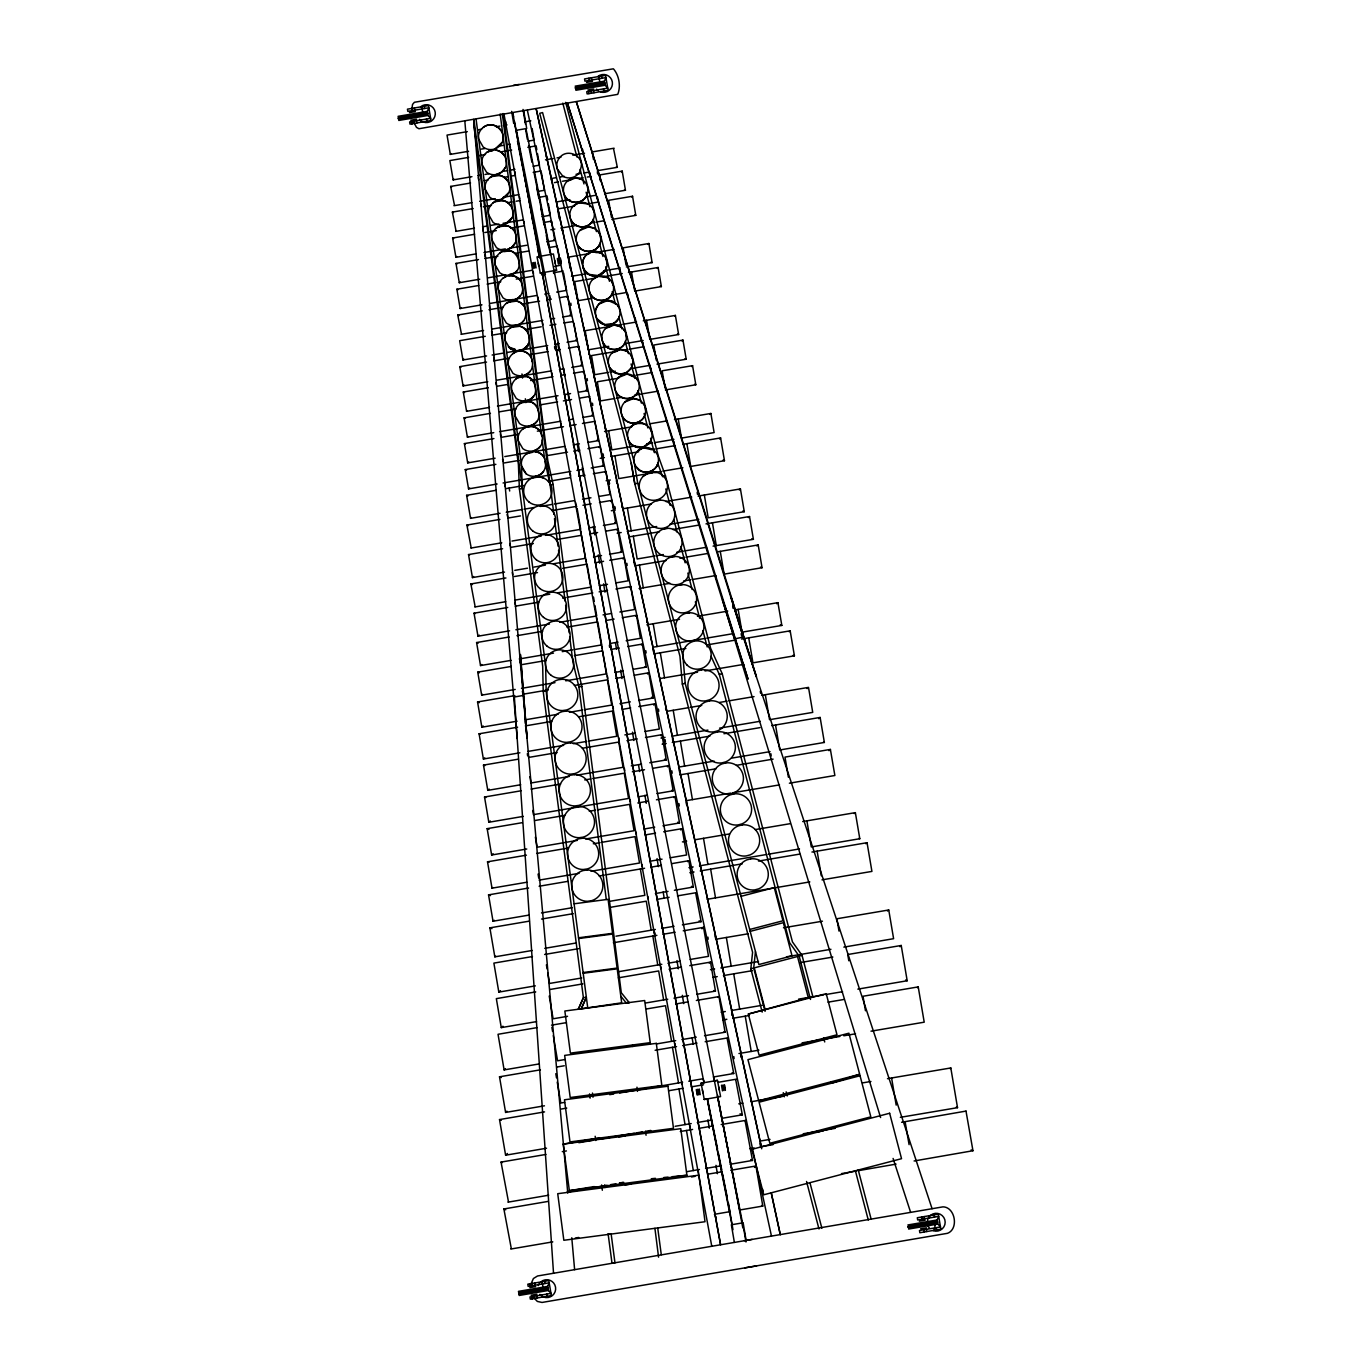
<?xml version="1.0" encoding="UTF-8"?>
<svg xmlns="http://www.w3.org/2000/svg" width="1371" height="1371" viewBox="0 0 1371 1371"><rect width="100%" height="100%" fill="white"/><g stroke="black" fill="none" stroke-linecap="round" stroke-linejoin="round"><path stroke-width="1.5" d="M528.212 343.71L528.109 345.715A23.992 9.974 13.2 0 1 518.769 350.582L521.888 349.759M411.797 109.526L412.551 104.419L414.402 102.277L613.403 68.807C619.126 75.388 620.977 86.253 617.755 94.359L418.909 128.737L416.458 127.332L414.059 122.756M762.19 1012.124L750.828 968.766L752.593 952.331L682.312 684.043L679.965 656.298L634.824 483.929L631.226 463.141L539.711 113.33L542.59 112.576L634.207 462.353L637.704 483.175L682.844 655.544L685.209 683.289L758.866 964.55L792.044 955.861L783.355 922.683L750.177 931.372M765.069 1011.352L753.707 968.012L755.472 951.577M535.273 476.251C549.017 475.034 549.274 452.91 535.273 451.693M531.023 1283.907L533.422 1278.509L537.535 1275.99L942.974 1206.857C955.244 1207.011 958.997 1229.084 947.481 1233.317L542.042 1302.45L537.329 1301.422L533.285 1297.137M427.204 111.685L428.832 107.778L407.821 111.359L407.444 109.166L428.455 105.567L431.008 120.545L409.998 124.127L409.621 121.916L430.631 118.334L426.381 113.639M604.32 81.472L605.948 77.581L584.937 81.163L584.56 78.952L605.571 75.371L608.124 90.332L587.114 93.931L586.737 91.72L607.747 88.138L603.497 83.425M547.543 1286.701L549.171 1282.81L528.161 1286.392L527.801 1284.181L548.811 1280.6L551.348 1295.561L530.337 1299.142L529.977 1296.949L550.988 1293.367L548.143 1290.231M935.416 1224.183L934.148 1230.284M937.061 1220.276L938.689 1216.385L917.679 1219.967L917.302 1217.756L938.312 1214.175L940.866 1229.136L919.855 1232.735L919.478 1230.524L940.489 1226.942L937.661 1223.806M600.104 243.095C597.362 252.915 582.486 254.286 577.825 245.272M612.906 292.143C610.181 301.98 595.305 303.334 590.644 294.319M638.543 390.255C635.818 400.058 620.926 401.497 616.282 392.414M656.863 466.071L657.823 463.809C655.509 471.658 644.627 474.88 638.526 469.413M581.39 1008.593L586.36 997.283L583.429 997.677L578.322 1009.245L581.27 1008.85M581.115 1008.867L586.36 997.283M501.82 142.653L495.291 148.754M505.111 167.793L501.597 172.198L495.685 174.665M508.418 192.934L501.889 199.018M511.709 218.058L505.196 224.141M515.016 243.198L511.503 247.603L505.573 250.053M508.881 275.194C528.966 272.572 516.113 240.576 499.73 253.069M515.085 299.546C528.418 295.039 522.814 273.292 508.949 275.76M515.479 325.458C529.24 324.241 529.48 302.117 515.479 300.9M524.699 348.131C537.689 338.928 521.888 318.312 509.618 328.474M524.99 374.934C538.323 370.427 532.702 348.697 518.838 351.165M525.367 400.846C545.469 398.241 532.616 366.246 516.216 378.739M528.675 425.987C548.76 423.365 535.907 391.369 519.523 403.879M534.879 450.339C548.211 445.832 542.608 424.085 528.743 426.552M468.574 151.29L450.322 154.392L450.939 153.535M468.659 157.374L449.859 160.578L453.15 179.892L453.784 179.018M470.561 183.029L450.665 186.422L454.452 205.067M613.591 148.856L617.327 167.331L597.413 170.69M586.308 196.344C581.955 204.33 569.273 204.262 565.006 196.224M592.718 220.868C588.365 228.854 575.683 228.786 571.416 220.748M624.765 343.487C620.412 351.473 607.73 351.404 603.463 343.367M631.174 368.011L626.667 372.484L620.48 374.112M643.993 417.058C639.64 425.044 626.924 425.044 622.691 416.938M650.454 441.548L642.896 447.272L633.505 445.986M473.201 208.546L452.379 212.094L456.012 230.945M621.509 172.009L622.211 171.135L625.45 190.243L604.611 193.774M474.537 234.287L452.619 238.023L455.909 257.32L456.646 256.428M550.731 222.051L551.468 221.159L554.775 240.456L546.789 241.827M611.86 219.429L635.784 215.367L632.545 196.259L631.808 197.15M478.496 259.582L455.995 263.421L459.285 282.717L460.056 281.826M556.609 247.02L557.346 246.163L549.205 247.517M478.668 285.511L456.869 289.23L460.159 308.526L460.964 307.635M648.089 244.398L648.894 243.507L652.116 262.615L626.376 266.985M482.301 310.874L457.743 315.056L461.444 333.907M566.874 297.216L567.697 296.307L570.987 315.604L562.813 316.992M631.517 271.989L634.756 291.098L661.37 286.59L658.131 267.482L657.292 268.39M485.265 336.323L459.662 340.694L462.952 359.99L463.826 359.082M573.352 321.534L563.755 322.939M496.131 490.287L466.62 495.325L470.544 518.341L471.333 517.518M605.211 472.361L606.016 471.555L609.941 494.554L599.384 496.353M545.966 1154.433L501.049 1162.094L508.435 1201.613M745.121 1120.93L752.508 1160.449L730.058 1164.287M719.535 439.011L720.615 437.932L724.471 460.725L690.727 466.431L686.871 443.638M486.534 362.081L459.799 366.64L463.09 385.937L464.015 385.028M577.859 347.274L578.768 346.349L582.058 365.646L571.776 367.411M537.106 1027.616L498.033 1034.282L504.117 1069.911L505.385 1068.643M718.13 997.454L718.987 996.597L725.07 1032.226L704.505 1035.739M674.721 316.101L675.389 315.416L678.628 334.524L649.837 339.408L646.598 320.283M950.103 1068.66L950.806 1067.958L957.524 1107.665L900.353 1117.331M488.316 387.753L463.295 392.02L466.586 411.317L467.271 410.632M583.241 372.124L583.926 371.438L587.216 390.735L578.888 392.157M857.835 989.125L907.191 980.762L901.227 945.476L899.959 946.727M548.04 1201.424L503.877 1208.965L511.28 1248.484M754.513 1167.407L755.952 1165.984L762.79 1206.069L739.655 1210.01M499.935 519.42L466.911 525.059L471.161 547.749M610.746 501.443L611.86 500.346L615.785 523.345L603.394 525.47M682.038 341.019L682.964 340.111L686.203 359.219L657 364.155M703.7 1081.136L703.957 1082.61L701.061 1083.176L704.266 1099.439L717.701 1097.091M540.414 1069.826L499.507 1076.801L505.591 1112.429L506.893 1111.161M727.161 1038.395L733.742 1073.527L713.297 1077.006M966.007 1111.144L972.964 1150.732L914.097 1160.98M917.353 987.754L918.227 986.897L924.208 1022.183L871.013 1031.181M502.609 548.76L468.522 554.57L472.447 577.585L473.612 576.471M616.796 529.96L617.653 529.137L621.577 552.153L609.547 554.21M490.458 413.356L464.101 417.847L467.391 437.143L468.111 436.458M589.29 396.87L593.06 415.704L582.932 417.435M739.277 490.013L740.426 488.916L744.282 511.691L708.19 517.81L704.334 495.017M665.398 389.93L695.817 384.771L692.578 365.663L691.601 366.588M544.544 1111.898L499.524 1119.576L505.608 1155.205L507.441 1153.474M735.713 1079.714L742.328 1114.829L721.866 1118.325M505.916 577.979L470.87 583.96L475.137 606.65M623 558.922L624.182 557.808L628.107 580.824L615.75 582.932M713.074 546.138L753.399 539.317L749.543 516.524L748.343 517.621M493.92 438.566L464.392 443.604L467.7 462.901L468.711 461.958M594.808 421.583L598.39 440.622L587.851 442.422M514.862 695.611L477.554 701.969L481.855 727.213L483.192 725.979M647.506 673.984L648.843 672.767L653.144 697.993L638.646 700.478M507.75 607.456L474.04 613.197L477.965 636.213L479.199 635.099M629.495 587.611L630.729 586.48L634.653 609.495L619.898 612.014M720.272 551.348L724.128 574.141L762.053 567.714L758.197 544.938L756.963 546.035M789.182 631.723L790.176 630.831L794.409 655.818L752.936 662.844L748.72 637.841M509.172 637.001L476.594 642.553L480.518 665.569L481.769 664.455M635.596 616.127L636.521 615.288L640.446 638.303L626.187 640.737M517.604 727.213L479.079 733.793L483.38 759.02L484.768 757.786M653.641 705.02L655.03 703.786L659.331 729.029L645.141 731.446M495.874 464.358L465.266 469.585L468.556 488.881L469.619 487.939M599.11 447.529L600.155 446.586L603.446 465.883L591.209 467.974M709.835 414.402L710.881 413.459L714.12 432.585L681.473 438.103L678.234 418.995M518.444 759.157L483.483 765.121L487.785 790.364L489.19 789.113M660.908 735.61L661.936 734.685L666.237 759.928L649.785 762.739M529.395 921.123L489.875 927.859L494.828 956.855L495.634 956.135M695.697 893.104L701.112 921.672L682.398 924.859M522.282 822.669L487.151 828.65L491.641 855.007L493.114 853.705M673.932 797.579L675.029 796.62L679.519 822.96L662.981 825.788M511.28 666.426L477.742 672.15L481.667 695.166L482.626 694.326M641.354 644.918L642.314 644.079L646.238 667.094L633.659 669.237M807.108 688.619L808.102 687.745M828.975 750.691L830.021 749.783M865.855 843.748L867.055 842.702L871.922 871.408L821.983 879.856M776.689 603.754L777.597 602.966M532.445 956.547L493.886 963.11L498.821 992.107L500.466 990.667M701.901 928.784L703.563 927.362L708.499 956.341L690.23 959.46M521.031 790.793L484.529 797.014L488.83 822.257L490.287 821.006M667.403 766.835L668.842 765.584L673.161 790.827L656.932 793.586M777.923 602.674L781.83 625.433L742.002 632.168L738.146 609.375M526.413 855.178L487.51 861.811L492 888.168L492.772 887.517M680.599 829.935L682.124 828.632L686.614 854.973L670.248 857.766M535.718 991.918L496.336 998.636L501.272 1027.616L502.968 1026.194M830.398 749.457L834.87 775.506L789.388 783.201M709.27 963.179L710.521 962.116L715.456 991.096L696.794 994.283M818.693 718.678L820.132 717.444L824.365 742.448L779.756 749.988L775.523 725.002M539.934 256.326L553.387 253.978L556.592 270.241L553.695 270.807L554.244 273.737L553.593 270.824M887.483 911.047L888.751 909.984L893.601 938.689L843.833 947.121M528.572 888.031L488.539 894.869L493.029 921.226L494.194 920.249M687.659 861.691L688.842 860.714L693.332 887.054L674.361 890.293M854.202 813.603L855.367 812.643L859.788 838.726L811.306 846.935L806.885 820.835M643.222 476.268L649.511 472.515L656.846 472.429M613.848 323.436L618.355 318.963A12.339 12.339 0 0 1 597.019 318.912M567.046 181.383L575.769 177.836L581.904 179.515M573.455 205.907L578.99 202.754L588.313 204.039M579.864 230.431L588.587 226.883L594.723 228.563M586.274 254.955L591.809 251.801L601.132 253.087A12.339 12.339 0 0 0 582.589 263.678M592.683 279.478L598.219 276.325L607.542 277.61M599.093 304.002L607.816 300.455L616.487 304.105A12.339 12.339 0 0 0 595.837 309.538M605.502 328.526L614.225 324.978L620.36 326.658M611.912 353.05L620.635 349.502L626.77 351.182M618.321 377.591L627.044 374.026L635.716 377.676M624.73 402.114L633.453 398.55L639.589 400.229M631.054 426.484L633.625 424.53M631.14 426.638C635.013 422.782 641.337 421.668 645.998 424.753M637.481 451.008L640.051 449.054M637.549 451.162L643.05 447.837L652.442 449.122L643.085 448.009M756.278 676.708L576.403 101.882L743.236 637.052L932.074 1208.708M483.226 127.417C493.92 118.437 509.584 134.118 500.586 144.795A12.39 12.39 0 0 1 483.226 147.074L478.479 138.848A12.39 12.39 0 0 1 500.604 129.714M486.534 152.541L492.463 150.09M489.824 177.682C500.518 168.702 516.182 184.382 507.184 195.059A12.39 12.39 0 0 1 489.824 197.338L485.077 189.112A12.39 12.39 0 0 1 507.201 179.978M493.132 202.805C503.808 193.842 519.472 209.506 510.492 220.183A12.39 12.39 0 0 1 493.114 222.462L488.384 214.253A12.39 12.39 0 0 1 510.492 205.102M496.422 227.946L502.352 225.495M503.02 278.21L505.83 276.599M506.327 303.351L512.24 300.9M512.925 353.615L515.719 351.987M522.814 429.003L525.624 427.392M526.121 454.144L532.034 451.693M817.562 1132.138L823.748 1130.509M613.831 323.436L604.491 324.619L597.053 318.843M618.749 1136.816L625.09 1135.993M625.056 1184.87L631.397 1184.03M859.668 1074.298L758.711 1100.742L747.932 1059.646L848.906 1033.203L859.668 1074.298L831.203 1083.296L830.826 1081.856M748.326 1014.06L826.216 993.667L836.995 1034.779L759.106 1055.173L748.326 1014.06L808.273 997.642L797.511 956.53L754.239 967.875L765.001 1008.987M631.226 463.141L634.824 483.929L637.704 483.175M812.832 996.597L802.035 955.347L792.455 941.894L722.174 673.607L710.624 648.26L665.483 475.908L662.587 476.662L657.583 462.764M682.312 684.043L685.209 683.289M711.035 656.263L719.295 674.361L722.174 673.607M741.094 896.308L774.272 887.62L782.961 920.781L749.783 929.469M750.828 968.766L753.707 968.012M719.295 674.361L789.559 942.648L799.156 956.101L802.035 955.347M583.206 973.273L617.207 968.817L621.68 1002.818L578.322 1009.245L583.395 997.677L543.207 691.498L542.693 666.306L519.403 488.899L518.409 464.649L473.698 123.904M540.003 256.274L537.004 256.908L540.294 273.103L556.592 270.241M540.294 273.103L543.139 272.538M540.088 476.971L539.146 477.125L540.26 477.022M714.497 1080.896L717.427 1080.314L720.563 1096.577L717.65 1097.16M707.196 1098.874L704.266 1099.439L707.196 1098.874L731.977 1224.68M473.663 119.397L523.191 695.457L514.382 696.999L553.524 1273.265M703.957 1082.61L516.421 130.262M749.868 1148.675L754.084 1147.938M760.391 1146.842L773.004 1144.648M901.587 1122.283L966.075 1111.076M841.503 1173.61L845.17 1172.959M847.004 1172.651L856.172 1171.057M858.006 1170.731L896.086 1164.116M409.466 112.593L415.344 111.599M586.582 82.397L592.461 81.386M398.036 116.346L427.358 111.359M575.152 86.15L604.491 81.146M398.224 117.683L427.615 112.662M575.34 87.47L604.748 82.466M398.293 118.043L427.683 113.039M575.409 87.847L604.8 82.826M398.344 118.42L427.752 113.399M575.46 88.207L604.868 83.203M398.413 118.78L427.803 113.759M575.529 88.584L604.919 83.562M398.481 119.14L427.872 114.136M575.597 88.944L604.988 83.922M398.738 120.459L428.06 115.455M575.854 90.263L605.177 85.259M410.752 120.22L416.63 119.208M587.885 90.006L593.763 89.012M450.322 154.392L447.032 135.095L467.305 131.65M477.982 129.817L481.615 129.2M496.233 126.715L499.867 126.098M503.465 125.481L507.03 124.864M524.733 121.848L530.817 120.819M515.685 130.382L526.704 128.514L523.705 110.862M481.272 149.113L484.906 148.496M499.524 146.012L503.157 145.395M506.756 144.778L510.32 144.161M528.024 141.144L534.107 140.116L532.137 128.531M478.033 155.78L485.488 154.512M500.535 151.941L511.657 150.056M527.801 147.297L536.164 145.874L536.815 149.73M453.15 179.892L471.95 176.688M477.656 175.711L481.324 175.077M485.043 174.443L488.779 173.809M503.825 171.238L507.578 170.604M511.28 169.97L514.948 169.353M533.182 166.234L539.454 165.171L537.483 153.586M484.083 180.715L488.007 180.047M503.791 177.356L507.716 176.688M511.606 176.019L515.462 175.368M533.182 172.352L541.151 170.981M453.955 205.719L471.864 202.668M479.644 201.331L495.239 198.675M503.14 197.321L518.752 194.665M538.46 191.306L544.441 190.295L541.476 172.917M483.278 206.832L491.452 205.427M507.973 202.617L512.069 201.914M516.147 201.229L520.157 200.543M538.717 197.373L547.046 195.95L547.697 199.806M455.669 231.391L474.417 228.203M482.541 226.815L486.568 226.129M490.647 225.427L498.873 224.021M503.003 223.319L523.465 219.84M542.008 216.669L550.337 215.247L548.366 203.679M484.888 232.522L489.139 231.802M490.561 231.545L496.285 230.568M510.663 228.117L523.414 225.958M543.499 222.53L551.468 221.159M455.909 257.32L475.84 253.926M483.98 252.538L491.007 251.339M492.429 251.099L505.333 248.888M509.652 248.151L526.704 245.255M484.786 258.502L492 257.268M493.457 257.028L497.844 256.274M515.53 253.258L518.461 252.761M519.917 252.521L528.589 251.03M532.411 264.123L533.885 263.866M559.094 259.565L560.55 259.325M532.668 265.597L534.142 265.34M559.334 261.038L560.808 260.798M532.908 267.054L534.382 266.814M559.591 262.512L561.065 262.255M459.285 282.717L479.73 279.221M488.076 277.799L505.556 274.817M509.978 274.063L521.751 272.058M523.208 271.818L531.879 270.327M554.535 266.471L560.362 265.254M487.082 284.088L496.182 282.529M497.724 282.272L500.792 281.741M516.267 279.101L533.062 276.239M541.494 274.8L545.452 274.131M553.37 272.778L563.275 271.081M460.159 308.526L481.958 304.825M490.372 303.385L497.947 302.083M499.472 301.826L513.371 299.461M514.913 299.204L536.352 295.536M544.784 294.097L548.743 293.428M556.66 292.074L566.566 290.395L563.601 273.018M488.967 309.726L498.359 308.132M499.952 307.858L503.123 307.31M522.317 304.036L525.487 303.505M527.081 303.231L539.557 301.106M547.235 299.786L551.331 299.101M559.522 297.696L567.697 296.307M461.033 334.353L483.552 330.514M492.258 329.023L501.649 327.429M503.243 327.155L528.778 322.802M530.371 322.528L542.847 320.403M550.525 319.1L554.621 318.398M492.018 335.175L501.752 333.513M503.397 333.239L506.687 332.673M526.567 329.28L541.254 326.778M549.977 325.304L555.872 324.293M462.952 359.99L486.585 355.963M492.12 355.02L503.414 353.101M506.687 352.536L547.732 345.543M555.238 344.258L559.162 343.59M567.046 342.236L576.9 340.556L573.935 323.196M493.577 360.881L508.898 358.259M529.669 354.729L548.314 351.542M556.146 350.205L560.259 349.502M568.485 348.114L578.768 346.349M463.09 385.937L487.768 381.738M496.868 380.178L522.574 375.791M524.305 375.5L551.605 370.838M559.437 369.502L563.55 368.816M497.536 386.176L507.853 384.411M530.628 380.538L553.044 376.699M560.996 375.346L565.16 374.643M573.506 373.22L583.926 371.438M466.586 411.317L489.516 407.41M497.467 406.056L511.143 403.708M512.891 403.417L537.432 399.235M539.163 398.927L558.031 395.722M564.286 394.659L570.542 393.58M499.781 411.763L515.976 409.004M539.711 404.942L557.603 401.892M563.412 400.915L571.536 399.527M579.642 398.138L589.77 396.408M467.391 437.143L493.749 432.653M499.558 431.659L541.202 424.564M543.019 424.256L560.893 421.205M568.742 419.869L572.787 419.166M501.512 437.28L518.341 434.401M537.363 431.162L563.464 426.707M569.788 425.627L576.128 424.547M582.452 423.468L595.1 421.308M467.7 462.901L495.102 458.222M504.802 456.577L533.045 451.762M534.947 451.436L564.938 446.329M573.095 444.924L579.419 443.844M503.568 463.055L519.009 460.416M546.429 455.738L567.525 452.139M573.644 451.11L579.762 450.065M587.919 448.66L600.155 446.586M468.556 488.881L497.125 484.014M503.088 482.986L570.816 471.453M576.934 470.407L583.052 469.362M506.19 488.573L524.15 485.505M548.469 481.358L570.319 477.639M578.596 476.217L584.92 475.154M593.352 473.715L606.016 471.555M470.544 518.341L500.055 513.302M506.225 512.24L522.025 509.549M524.048 509.207L534.142 507.493M540.243 506.447L552.393 504.374M554.415 504.031L574.243 500.638M582.521 499.233L590.952 497.793M508.075 518.032L520.466 515.924M552.033 510.543L576.78 506.327M582.966 505.265L591.227 503.86M599.487 502.454L611.86 500.346M470.836 548.074L501.786 542.796M512 541.048L541.202 536.078M545.418 535.358L580.704 529.326L577.14 508.418M588.964 527.921L595.151 526.875M510.869 547.355L533.336 543.516M556.095 539.643L581.561 535.29L585.486 558.305L553.524 563.755M589.581 533.919L597.602 532.565M605.622 531.194L617.653 529.137M472.447 577.585L504.528 572.118M514.793 570.353L527.544 568.194M534.005 567.08L545.384 565.143M593.506 556.934L601.526 555.563M514.399 576.54L537.483 572.598M562.573 568.331L587.079 564.149L591.004 587.148L558.151 592.752M595.322 562.727L603.583 561.322M609.752 560.276L624.182 557.808M474.794 606.976L505.71 601.698M515.102 600.087L549.771 594.191M599.247 585.743L607.507 584.337M515.256 606.188L538.717 602.177M562.641 598.099L566.052 597.516M567.748 597.225L592.803 592.957M599.127 591.878L607.559 590.438M615.973 588.999L630.729 586.48M477.965 636.213L509.566 630.831M515.89 629.752L549.463 624.028M559.728 622.28L568.28 620.823M569.976 620.532L596.728 615.956L594.945 605.502M603.051 614.894L611.483 613.454M516.97 635.681L542.608 631.311M567.028 627.147L597.807 621.886L601.732 644.901L574.432 649.563M605.965 620.497L614.105 619.109M622.263 617.721L636.521 615.288M480.518 665.569L511.075 660.359M519.215 658.971L553.49 653.127M562.23 651.636L572.684 649.854M609.889 643.513L618.03 642.125M521.014 664.764L545.675 660.565M574.38 655.664L602.486 650.882L606.41 673.881L580.087 678.371M610.866 649.443L619.264 648.02M627.644 646.581L642.314 644.079M481.667 695.166L515.205 689.442M521.494 688.362L554.981 682.655M565.743 680.821L578.305 678.679M614.791 672.458L623.188 671.036M522.608 694.292L548.263 689.921M574.415 685.449L607.387 679.827L611.706 705.071L584.303 709.732M615.682 678.422L623.976 677M634.345 675.235L648.843 672.767M481.855 727.213L517.09 721.197M525.11 719.826L558.151 714.205M569.376 712.286L582.452 710.058M619.983 703.649L630.352 701.883M525.35 725.893L551.708 721.403M578.579 716.827L612.443 711.052L616.744 736.278L588.622 741.077M622.588 709.321L630.694 707.933M638.8 706.545L655.03 703.786M483.38 759.02L519.883 752.799M527.818 751.445L563.67 745.344M573.284 743.699L586.702 741.403M624.868 734.907L634.996 733.177M528.538 757.443L557.14 752.559M582.452 748.24L618.749 742.054L623.051 767.297L577.02 775.146M626.975 740.648L637.258 738.9M645.484 737.495L661.936 734.685M487.785 790.364L520.689 784.743M569.222 776.466L530.971 782.995L529.892 776.689M631.277 765.892L641.559 764.127M531.074 789.079L560.602 784.041M584.749 779.928L590.764 778.899M592.769 778.557L624.251 773.193L628.552 798.436L533.439 814.648L532.719 810.45M632.357 771.804L644.524 769.731M652.63 768.36L668.842 765.584M488.83 822.257L523.294 816.379M638.68 796.705L646.804 795.317M534.587 820.561L564.698 815.437M589.29 811.238L595.425 810.192M597.482 809.833L629.563 804.366L634.053 830.723L585.588 838.983M637.823 802.96L648.157 801.195M656.435 799.79L675.029 796.62M491.641 855.007L526.772 849.009M577.38 840.389L537.106 847.244L535.375 837.115M644.387 828.958L654.721 827.193M536.644 853.43L567.834 848.118M593.317 843.765L600.104 842.617M601.8 842.325L635.03 836.653L639.52 863.01L591.004 871.288M645.261 834.922L655.509 833.174M663.701 831.769L682.124 828.632M492 888.168L526.807 882.238M539.094 880.131L579.11 873.31M649.768 861.262L662.056 859.171M539.111 886.249L567.731 881.364M599.178 876L604.422 875.109M606.153 874.801L644.576 868.254M650.899 867.175L661.439 865.375M671.979 863.593L688.842 860.714M493.029 921.226L528.846 915.108M541.494 912.949L572.238 907.705M610.661 901.158L644.867 895.332L640.36 868.974M655.389 893.532L668.037 891.373M541.528 919.05L573.249 913.652M611.02 907.208L646.255 901.193L651.191 930.189M656.658 899.427L669.134 897.302M677.445 895.88L696.177 892.692M494.828 956.855L532.274 950.463M544.75 948.338L576.403 942.94M615.973 936.187L655.355 929.469M661.593 928.407L674.069 926.282M544.63 954.473L578.613 948.663M613.351 942.751L656.88 935.33M662.964 934.285L675.132 932.211M683.255 930.823L703.563 927.362M498.821 992.107L535.358 985.869M581.732 977.969L549.565 983.453L547.8 973.102M618.304 971.731L661.816 964.31M667.9 963.265L680.085 961.191M549.96 989.485L582.881 983.881M618.372 977.831L658.68 970.959L663.633 999.939M669.048 969.177L681.49 967.069M689.784 965.647L710.521 962.116M501.272 1027.616L536.524 1021.618M567.543 1016.322L553.113 1018.79L549.223 996.014M645.535 1003.024L667.763 999.236M673.984 998.174L688.499 995.689M551.502 1025.165L566.412 1022.629M646.855 1008.902L665.518 1005.731L671.584 1041.36M675.8 1003.966L688.139 1001.858M696.365 1000.47L718.987 996.597M504.117 1069.911L539.077 1063.947M564.989 1059.526L557.586 1060.794L553.301 1035.636M656.692 1043.897L675.714 1040.658M681.884 1039.595L696.279 1037.144M556.643 1067.066L564.286 1065.764M655.132 1050.272L676.537 1046.621M682.672 1045.576L696.999 1043.125M705.174 1041.737L727.675 1037.898M505.591 1112.429L544.441 1105.814M564.629 1102.37L560.808 1103.021L557.226 1082.062M609.701 1094.675L613.694 1094.007M619.658 1092.978L637.584 1089.928M639.572 1089.585L682.621 1082.25M688.756 1081.205L703.066 1078.754M701.061 1083.176L717.444 1080.382M560.79 1109.122L566.737 1108.111M669.048 1090.665L683.066 1088.283M691.241 1086.877L703.529 1084.787M717.838 1082.353L736.261 1079.2M696.537 1090.853L697.993 1090.596M723.203 1086.295L724.676 1086.038M696.776 1092.31L698.25 1092.07M723.46 1087.769L724.933 1087.511M697.034 1093.784L698.507 1093.527M723.717 1089.242L725.173 1088.985M505.608 1155.205L546.532 1148.23M578.853 1142.711L593.06 1140.295M599.213 1139.25L634.31 1133.251M636.367 1132.909L642.553 1131.846M646.666 1131.144L650.779 1130.441M675.115 1126.294L691.19 1123.552M697.325 1122.506L711.635 1120.073M562.299 1151.64L566.412 1150.937M680.324 1131.521L692.595 1129.43M698.73 1128.384L713.023 1125.951M721.18 1124.546L745.67 1120.381M507.887 1202.178L548.726 1195.204M567.097 1192.085L607.096 1185.264M610.643 1184.647L615.956 1183.739M619.521 1183.139L623.085 1182.522M687.162 1171.605L699.433 1169.514M705.568 1168.469L719.844 1166.018M691.43 1176.986L694.943 1176.387M707.573 1174.227L722.294 1171.725M730.709 1170.286L755.952 1165.984M510.715 1249.05L552.787 1241.869M575.237 1238.047L578.751 1237.447M714.411 1214.312L729.132 1211.793M529.806 1287.626L535.684 1286.615M919.324 1221.201L925.202 1220.19M518.375 1291.379L547.715 1286.375M907.893 1224.954L937.216 1219.95M518.564 1292.699L547.972 1287.695M908.082 1226.274L937.473 1221.27M518.632 1293.076L548.023 1288.055M908.15 1226.651L937.541 1221.63M518.701 1293.436L548.092 1288.414M908.202 1227.011L937.61 1222.007M518.752 1293.796L548.16 1288.791M908.27 1227.371L937.661 1222.366M518.821 1294.173L548.211 1289.151M908.339 1227.748L937.73 1222.726M519.078 1295.475L548.417 1290.488M908.596 1229.05L937.918 1224.063M531.108 1295.235L536.986 1294.241M920.609 1228.81L926.488 1227.816M545.487 159.824L553.13 158.522M557.02 157.871L560.945 157.202M572.804 155.197L584.543 153.209M614.088 148.205L592.186 151.924L593.489 159.567M552.53 178.281L556.369 177.647M560.259 176.979L564.184 176.311M576.026 174.306L579.967 173.637M583.892 172.986L587.782 172.318M554.398 182.617L558.425 181.932M562.504 181.246L570.73 179.841M579.008 178.453L583.121 177.75M587.234 177.048L591.295 176.362M622.211 171.135L599.298 175.008L600.275 180.749M557.637 201.726L569.839 199.652M586.36 196.858L594.534 195.47M565.949 207.535L557.603 208.94L559.214 218.503M567.371 207.295L574.483 206.096M587.422 203.902L590.301 203.405M591.741 203.165L598.853 201.965M632.545 196.259L608.621 200.303L611.535 217.509M550.868 229.745L554.844 229.077M560.825 228.049L569.188 226.643M570.593 226.404L576.283 225.444M590.661 223.01L594.963 222.273M596.402 222.033L603.497 220.834M577.208 255.64L568.211 257.165L570.165 268.63M578.733 255.383L589.479 253.566M595.682 252.504L614.139 249.385M648.894 243.507L623.137 247.86L626.05 265.066M571.45 276.274L583.498 274.234M585.006 273.977L588.09 273.463M603.566 270.841L608.193 270.053M609.735 269.796L620.395 267.996M584.046 280.027L574.757 281.586L577.996 300.712L592.015 298.33M585.623 279.753L593.54 278.416M603.137 276.788L622.228 273.566M628.449 272.503L658.131 267.482M611.175 295.091L625.467 292.674M610.695 326.367L585.194 330.685L588.433 349.794L608.758 346.349M615.905 325.493L621.097 324.601M622.828 324.31L636.555 321.996M643.273 320.848L675.389 315.416M624.336 343.727L643.153 340.539M617.361 351.216L591.501 355.586L594.74 374.694L608.381 372.381M622.64 350.308L627.901 349.416M629.666 349.125L643.582 346.777M682.964 340.111L653.761 345.046L656.349 360.333M610.112 372.089L615.339 371.215M631.14 368.542L650.231 365.303M618.767 378.156L597.31 381.789L600.532 400.898L614.756 398.498M631.568 375.98L635.219 375.363M637.052 375.054L651.551 372.604M692.578 365.663L662.159 370.804L665.072 388.01M616.556 398.19L622.006 397.264M634.79 395.105L658.337 391.112M604.542 431.454L631.654 426.878M649.323 423.879L666.837 420.914M674.463 419.629L710.881 413.459M634.893 445.986L611.86 449.877L608.621 430.768M646.666 443.998L652.562 443.004M654.515 442.662L673.898 439.388M600.172 458.308L604.388 457.606M610.712 456.526L638.732 451.779M650.899 449.722L654.961 449.037M656.983 448.694L675.098 445.626M682.981 444.307L720.615 437.932M606.136 480.741L610.352 480.039M652.733 472.858L618.784 478.599L614.928 455.823M654.755 472.515L660.839 471.487M662.879 471.144L682.912 467.751M611.312 510.749L615.322 510.081M623.359 508.71L651.225 503.997M665.843 501.529L691.738 497.142M698.079 496.079L740.426 488.916M617.173 533.199L621.183 532.531M627.215 531.502L656.692 526.515M669.699 524.322L674.583 523.482M676.211 523.208L698.764 519.403M629.186 536.884L659.485 531.759M672.87 529.497L699.484 524.99M705.996 523.893L749.543 516.524M655.047 555.958L637.155 558.974L633.299 536.198M656.692 555.666L663.341 554.552M676.726 552.29L683.426 551.142M685.089 550.868L706.596 547.235M635.201 565.743L666.169 560.499M679.845 558.186L684.969 557.329M686.682 557.037L707.042 553.593M716.982 551.913L758.197 544.938M639.057 588.536L661.559 584.731M663.238 584.44L670.025 583.292M683.701 580.978L690.538 579.813M692.252 579.539L715.885 575.529M646.906 624.816L679.519 619.298M697.462 616.265L727.744 611.14M734.685 609.958L777.974 602.64M652.87 647.249L678.028 642.982M679.81 642.691L704.917 638.44M706.716 638.132L733.348 633.625M654.087 653.847L685.86 648.483M708.259 644.696L734.239 640.291M741.522 639.057L790.176 630.831M660.394 678.491L697.531 672.218M705.002 670.95L743.939 664.352M667.043 711.326L688.276 707.727M690.196 707.402L701.746 705.448M719.261 702.483L727.058 701.164M728.995 700.838L754.033 696.605M761.573 695.337L808.513 687.385L812.729 712.389L769.542 719.689L765.309 694.703M660.976 738.061L665.089 737.358M673.315 735.97L707.916 730.109M719.586 728.138L760.151 721.283M662.142 744.179L666.203 743.493M672.287 742.465L709.87 736.107M723.939 733.725L759.962 727.641M771.65 725.653L820.132 717.444M678.542 767.126L714.102 761.094M732.183 758.043L770.056 751.634M679.742 774.906L716.022 768.771M736.501 765.309L773.107 759.123M830.449 749.406L784.983 757.1L788.376 777.186M686.22 800.664L730.657 793.141M732.697 792.798L779.516 784.88M682.432 841.897L686.648 841.194M695.08 839.755L729.029 834.014M755.198 829.592L789.97 823.714M802.686 821.555L855.367 812.643M688.945 867.637L693.16 866.935M699.484 865.855L766.612 854.493M768.36 854.202L799.499 848.94M689.853 872.693L694.017 871.99M700.255 870.928L742.311 863.816M758.489 861.074L799.704 854.099M811.94 852.042L867.055 842.702M707.196 899.29L809.815 881.913M715.988 939.221L748.138 933.788M783.492 927.79L822.446 921.209M888.751 909.984L836.893 918.759L838.983 931.063M710.469 969.674L714.617 968.971M720.838 967.926L758.506 961.551M786.491 956.821L830.946 949.298M713.143 977.3L717.256 976.615M723.425 975.569L752.371 970.668M800.373 962.545L832.848 957.061M901.227 945.476L847.741 954.524L848.803 960.763M721.163 1012.244L725.276 1011.541M731.446 1010.496L762.139 1005.303M798.625 999.133L806.354 997.831M808.273 997.505L823.645 994.9M825.548 994.575L842.565 991.696M722.74 1019.973L726.836 1019.287M732.971 1018.242L749.08 1015.517M827.998 1002.167L843.731 999.51M918.227 986.897L863.01 996.254L865.461 1010.77M738.952 1053.528L758.866 1050.169M802.121 1042.851L839.892 1036.459M843.816 1035.791L855.521 1033.803M738.798 1103.826L742.876 1103.141M751.051 1101.753L783.921 1096.2M862.513 1082.901L870.928 1081.479M887.483 1078.669L950.806 1067.958M759.808 1141.118L770.022 1139.387M803.235 1133.766L835.179 1128.35M744.35 1240.704L752.148 1239.401M563.241 1144.1L680.787 1128.676L686.888 1175.238L569.359 1190.662L563.241 1144.1L599.573 1138.033L599.71 1139.318M744.916 1267.849L756.621 1265.913M569.359 1190.662L594.294 1186.566M519.112 84.419L513.405 85.396M656.795 500.672A14.156 14.156 0 0 1 674.361 517.775A14.156 14.156 0 0 1 650.762 524.442A14.156 14.156 0 0 1 656.795 500.672L660.445 500.141M664.078 528.829A14.156 14.156 0 0 1 681.644 545.932A14.156 14.156 0 0 1 658.046 552.599A14.156 14.156 0 0 1 664.078 528.829L667.728 528.298M671.344 556.969A14.156 14.156 0 0 1 688.928 574.072A14.156 14.156 0 0 1 665.329 580.738A14.156 14.156 0 0 1 671.344 556.969L675.012 556.437M678.628 585.126A14.156 14.156 0 0 1 696.211 602.229A14.156 14.156 0 0 1 672.613 608.895A14.156 14.156 0 0 1 678.628 585.126L682.295 584.594M685.911 613.265A14.156 14.156 0 0 1 703.494 630.369A14.156 14.156 0 0 1 679.879 637.035A14.156 14.156 0 0 1 685.911 613.265L689.579 612.734M546.344 156.328L546.875 158.625M478.153 177.613L478.668 179.79M551.399 179.652L551.93 181.949L551.605 179.618M556.917 205.153L557.466 207.449M562.144 229.197L562.676 231.493M484.786 254.852L485.3 257.045M567.508 253.961L568.057 256.257L567.714 253.943M572.718 278.005L573.267 280.301L572.941 278.09M577.928 302.048L578.476 304.345M583.498 327.738L584.046 330.034L583.738 327.823M588.759 351.987L589.307 354.284L588.982 352.073M594.294 377.488L594.825 379.784M605.194 427.752L605.725 430.048M616.316 480.655L616.864 482.952M507.133 514.571L507.647 516.747M621.697 505.419L622.228 507.716M634.019 562.264L634.55 564.561M646.649 620.549L647.163 622.742M519.712 660.839L520.26 663.136M741.111 633.762L741.625 635.955M522.334 691.292L522.848 693.469M665.603 707.984L666.152 710.281M686.151 802.703L686.682 805M715.062 936.033L715.593 938.33M731.806 1013.272L732.354 1015.568M740.974 1055.533L741.505 1057.812L741.18 1055.499M608.193 1234.448L611.158 1234.054L614.979 1262.88L612.014 1263.274L608.09 1233.643M488.487 151.41L492.566 150.879M491.795 176.551L499.918 175.488M495.085 201.674L503.226 200.612M498.393 226.815L506.516 225.752M503.723 251.681L509.823 250.876M508.281 302.203L516.421 301.14M511.589 327.343L519.712 326.281M518.187 377.608L526.31 376.545M521.477 402.748L529.617 401.669M528.075 453.013L532.137 452.481M519.403 488.899L522.368 488.504L521.374 464.255L476.097 119.294M543.207 691.498L546.172 691.104L545.641 665.912L473.938 119.585M574.089 903.797L608.09 899.325L612.546 933.325L578.545 937.798M578.648 938.535L612.648 934.062L617.104 968.08L583.103 972.536M650.214 1042.663L570.387 1053.134L564.852 1011.01L644.678 1000.522L650.402 1044.136M619.503 1182.916L623.736 1182.368M628.415 1002.664L626.941 1002.852L629.169 1002.561L621.286 992.69L581.852 686.408L575.923 661.919L553.079 484.46L550.114 484.837L544.87 461.136M569.702 636.949L572.958 662.296L578.905 686.785L581.852 686.408M657.72 1227.953L661.285 1254.705M626.204 1002.938L629.1 1002.578L626.033 1002.732L620.909 996.289M636.675 423.485L643.033 423.519M629.015 1002.578L626.033 1002.732M651.259 1178.752L655.458 1178.34M663.838 1177.518L668.037 1177.106M672.218 1176.695L686.888 1175.238M636.487 447.237L630.951 443.998M620.463 374.112L614.345 372.415L609.872 367.891M495.736 150.107C504.819 151.05 509.669 162.841 503.894 169.918A12.39 12.39 0 0 1 486.516 172.198L481.787 163.989A12.39 12.39 0 0 1 503.894 154.837M505.591 225.495C514.691 226.421 519.575 238.228 513.782 245.323A12.39 12.39 0 0 1 496.422 247.603L491.675 239.394A12.39 12.39 0 0 1 513.799 230.242M539.985 476.954L543.533 477.982M508.35 346.863L515.29 349.348M488.539 894.869L490.458 895.589M858.829 838.384L859.788 838.726M691.412 886.352L693.332 887.054M487.51 861.811L488.899 862.359M484.529 797.014L485.848 797.528M713.931 990.513L715.456 991.096M823.474 742.105L824.365 742.448M671.824 790.313L673.161 790.827M477.742 672.15L479.336 672.784M487.151 828.65L488.967 829.386M489.875 927.859L491.881 928.664M780.236 624.799L781.83 625.433M483.483 765.121L484.768 765.635M645.056 666.632L646.238 667.094M465.266 469.585L466.586 470.116M479.079 733.793L480.347 734.308M677.702 822.24L679.519 822.96M699.124 920.866L701.112 921.672M476.594 642.553L478.136 643.205M664.507 759.226L666.237 759.928M602.486 465.472L603.446 465.883M474.04 613.197L475.171 613.694M464.392 443.604L465.352 444.015M477.554 701.969L479.233 702.689M760.528 567.08L762.053 567.714M793.175 655.304L794.409 655.818M470.87 583.96L472.361 584.612M651.482 697.291L653.144 697.993M499.524 1119.576L501.238 1120.33M597.122 440.074L598.39 440.622M751.908 538.666L753.399 539.317M464.101 417.847L465.335 418.395M740.032 1113.818L742.328 1114.829M468.522 554.57L469.602 555.066M694.583 384.223L695.817 384.771M591.844 415.156L593.06 415.704M742.825 511.04L744.282 511.691M499.507 1076.801L501.169 1077.572M620.497 551.656L621.577 552.153M466.911 525.059L468.334 525.727M971.131 1149.892L972.964 1150.732M732.097 1072.756L733.742 1073.527M503.877 1208.965L505.71 1209.822M463.295 392.02L464.478 392.569M685.02 358.671L686.203 359.219M459.799 366.64L460.964 367.205M614.722 522.848L615.785 523.345M761.556 1205.486L762.79 1206.069M586.034 390.187L587.216 390.735M905.597 980.008L907.191 980.762M501.049 1162.094L502.266 1162.677M677.463 333.976L678.628 334.524M723.974 1031.712L725.07 1032.226M466.62 495.325L467.991 495.994M580.893 365.08L582.058 365.646M956.324 1107.082L957.524 1107.665M723.1 460.056L724.471 460.725M750.725 1159.592L752.508 1160.449M575.769 339.991L576.9 340.556M457.743 315.056L458.839 315.638M660.274 286.025L661.37 286.59M569.908 315.022L570.987 315.604M456.869 289.23L457.931 289.812M651.071 262.05L652.116 262.615M455.995 263.421L457.023 264.003M452.619 238.023L453.612 238.623M634.79 214.784L635.784 215.367M553.781 239.874L554.775 240.456M452.379 212.094L453.338 212.694M624.49 189.661L625.45 190.243M549.377 214.647L550.337 215.247M450.665 186.422L451.59 187.022M616.419 166.731L617.327 167.331M639.983 470.527A12.305 12.305 0 0 1 640.103 449.208A12.305 12.305 0 0 1 658.491 459.971A12.305 12.305 0 0 1 639.983 470.527L635.51 466.003M543.482 471.521A12.39 12.39 0 0 1 526.104 473.783L521.374 465.574A12.39 12.39 0 0 1 543.482 456.44M526.104 473.783L522.145 468.505M598.527 232.196L599.196 233.087M617.755 305.767L618.424 306.658M624.165 330.291L624.833 331.182M636.967 379.339L637.652 380.247M643.376 403.862L644.062 404.771M631.037 444.033L628.929 441.239M587.559 186.936L587.988 190.192A12.305 12.305 0 0 1 569.479 200.749A12.305 12.305 0 0 1 569.599 179.447A12.305 12.305 0 0 1 587.988 190.192M592.786 208.563L594.003 211.545M600.378 235.983L600.806 239.257A12.305 12.305 0 0 1 582.298 249.796A12.305 12.305 0 0 1 582.418 228.494A12.305 12.305 0 0 1 600.806 239.257M605.605 257.611L607.216 263.78A12.305 12.305 0 0 1 588.707 274.32L584.235 269.796L583.018 266.745M612.014 282.135L613.231 285.117M626.016 334.078L626.444 337.352A12.305 12.305 0 0 1 607.936 347.891A12.305 12.305 0 0 1 608.056 326.589A12.305 12.305 0 0 1 626.444 337.352M631.243 355.706L632.425 358.602M645.244 407.65L645.672 410.923A12.305 12.305 0 0 1 627.164 421.48A12.305 12.305 0 0 1 627.284 400.161A12.305 12.305 0 0 1 645.672 410.923M650.522 429.157L651.688 432.259M665.483 475.908L658.32 456.046L565.675 102.362M756.449 676.589L731.034 597.122L743.236 637.052L734.479 638.937L567.525 103.391L748.052 679.193L722.517 599.727L880.593 1117.536M910.635 1212.375L893.087 1158.444M760.288 691.19L760.562 693.298M770.896 753.759L771.188 755.987M697.205 492.206L697.462 494.314M733.965 634.842L734.256 637.052M725.31 607.079L725.602 609.307M715.748 576.368L716.073 578.699M707.385 550.834L707.093 548.606M698.473 520.963L698.764 523.174M689.784 493.097L690.076 495.308M673.624 441.239L673.915 443.467M658.526 392.843L658.834 395.054M651.071 370.153L650.728 367.822M642.776 342.304L643.068 344.532M635.236 318.106L635.527 320.317M627.952 296.016L627.661 293.805M620.12 269.607L620.446 271.921M597.79 199.223L597.482 196.996M589.941 172.797L590.267 175.128M582.658 149.422L582.915 151.53M599.881 402.337L600.207 404.548M587.422 380.675L587.148 378.567M592.786 405.439L592.478 403.228M603.446 456.149L603.137 453.938M505.608 121.214L505.882 123.321M653.504 651.979L653.213 649.768M510.183 146.149L510.458 148.257M626.873 563.327L627.164 565.555M515.17 173.928L514.862 171.701M672.784 740.871L672.493 738.661M519.438 196.636L519.746 198.846M645.827 650.762L646.118 652.99M679.588 772.199L679.279 769.988M524.048 221.674L524.339 223.884M658.457 709.064L658.765 711.275M665.106 739.655L665.398 741.865M533.199 271.544L533.473 273.652M671.859 770.879L672.184 773.21M537.878 297.096L538.169 299.306M678.971 803.663L679.296 805.994M542.59 322.768L542.882 324.978M547.2 347.806L547.457 349.913M551.776 372.741L552.067 374.951M707.916 937.113L708.19 939.221M556.318 397.556L556.609 399.766M561.03 423.228L561.322 425.438M565.64 448.266L565.897 450.374M733.828 1056.595L734.085 1058.703M570.319 473.818L570.61 476.028M575.597 502.523L575.889 504.734M580.807 531.023L581.115 533.233M586.085 559.728L586.394 561.939M762.842 1191.313L762.55 1189.103M609.632 647.369L609.358 645.244M591.467 589.05L591.775 591.278M596.728 617.653L596.985 619.761M480.621 203.679L480.93 205.907M601.972 646.255L602.263 648.466M483.072 231.048L482.763 228.837M607.422 676.006L607.747 678.319M613.111 706.905L613.403 709.115M618.749 737.701L619.058 739.912M624.388 768.394L624.679 770.605M630.197 800.03L630.471 802.138M489.653 307.55L489.344 305.339M636.093 832.197L636.384 834.408M642.039 864.57L642.348 866.78M491.589 331.336L491.881 333.547M647.935 896.72L648.226 898.93M494.126 359.545L493.817 357.334M660.753 966.486L661.045 968.697M496.302 384.805L495.994 382.595M674.858 1043.382L675.183 1045.696M682.021 1082.353L682.312 1084.564M500.706 436.064L500.398 433.853M689.99 1125.848L690.316 1128.179M715.885 1218.459L715.593 1216.248M502.883 461.324L502.574 459.096M698.336 1171.314L698.627 1173.542M505.042 486.568L504.751 484.357M510.132 545.727L509.841 543.499M512.634 574.689L512.326 572.478M514.913 602.297L515.188 604.405M525.47 723.922L525.179 721.712M527.646 755.918L527.338 753.69M823.645 1037.83L824.725 1041.943M858.195 1169.789L871.168 1219.265M799.156 956.101L810.501 999.442M855.384 1170.783L868.289 1220.036M665.809 488.967L670.111 505.385M673.881 519.746L677.103 532.051M680.873 546.429L685.157 562.83M687.848 573.095L692.149 589.513M695.371 601.818L699.673 618.235M702.895 630.557L707.196 646.958M562.795 103.133L576.9 156.997M580.156 169.438L583.96 183.937M586.137 192.214L589.924 206.73M593.18 219.154L596.436 231.579M599.693 244.021L602.949 256.446M605.674 266.814L609.461 281.312M612.186 291.663L615.442 304.105M618.681 316.495L621.92 328.886M625.176 341.259L628.415 353.632M631.106 363.949L634.893 378.396M638.132 390.786L641.388 403.16M644.079 413.476L647.866 427.923M650.574 438.24L654.344 452.67M786.149 1091.847L787.228 1095.96M809.935 1182.676L821.863 1228.21M783.287 1092.67L784.366 1096.8M806.542 1181.476L818.984 1228.964M542.985 271.818L543.824 275.52L517.467 141.024M713.828 1077.897L714.668 1081.599M703.409 1079.68L704.06 1082.593M553.079 484.46L547.834 460.759L503.123 113.553M761.693 1148.795L536.181 108.737L761.316 1146.653M527.355 110.246L771.462 1236.094M528.606 145.583L531.931 162.224M534.022 172.609L550.165 253.087M536.746 187.793L538.82 198.195M540.911 208.581L544.253 225.221M546.326 235.623L548.417 246.009M707.556 1099.079L717.564 1148.967M718.404 1153.131L721.729 1169.754M722.568 1173.919L727.161 1196.78M707.762 1101.787L729.869 1211.964M525.967 128.634L742.516 1222.881M717.547 1095.223L742.859 1228.022M718.198 1100.022L740.169 1212.358M539.694 256.103L512.668 112.748M532.154 217.886L532.925 222.102M537.569 247.328L539.506 257.851L523.636 171.649M542.213 272.572L720.598 1244.782L542.179 272.64M512.823 112.73L513.594 116.929M514.365 121.145L522.865 167.433M503.997 114.221L711.772 1246.273M905.1 1121.684L909.093 1144.648M715.953 1165.333L717.393 1173.679M934.114 1214.895L934.491 1217.088M936.29 1227.662L936.667 1229.856M928.921 1215.769L929.298 1217.979M924.174 1216.591L924.551 1218.785M926.35 1229.359L926.727 1231.552M921.638 1217.02L921.998 1219.23M923.814 1229.787L924.174 1231.998M601.372 76.091L601.749 78.284M603.548 88.858L603.925 91.052M598.87 76.519L599.847 82.243M591.432 77.787L591.809 79.981M593.609 90.555L593.986 92.748M588.896 78.216L589.273 80.426M591.072 90.983L591.449 93.194M588.519 91.411L588.896 93.622M724.436 1084.684L725.413 1090.356M722.98 1084.924L723.939 1090.596M721.506 1085.181L722.466 1090.853M746.132 1240.412L743.133 1222.778L731.36 1224.783L734.376 1242.417M743.922 1229.856L745.995 1241.989M718.798 1087.049L719.295 1089.996M728.412 1203.018L729.972 1212.204M730.297 1214.038L732.971 1229.718M702.415 1089.842L702.912 1092.79M560.328 257.954L561.287 263.626M557.706 248.065L559.351 257.714M558.854 258.211L559.831 263.883M699.244 1088.985L700.204 1094.658M557.38 258.451L558.357 264.123M697.77 1089.225L698.73 1094.898M554.672 260.319L555.186 263.266M696.297 1089.482L697.273 1095.155M523.002 109.44L525.487 124.178M525.676 129.542L527.355 139.345M515.153 124.435L515.393 125.892M672.458 1047.307L678.525 1082.936M686.477 1130.475L693.315 1170.56M538.289 263.112L538.786 266.06M652.819 936.016L657.754 964.995M678.971 1088.968L685.037 1124.597M511.64 111.377L513.714 123.51M593.523 597.139L594.226 601.321M535.118 262.255L536.078 267.928M533.645 262.512L534.621 268.168M532.188 262.752L533.148 268.425M509.172 488.059L509.686 491.024M424.256 106.287L424.633 108.498M426.432 119.054L426.809 121.265M421.754 106.715L422.731 112.439M421.24 119.945L421.617 122.139M414.316 107.983L414.693 110.194M416.493 120.751L416.87 122.962M411.78 108.429L412.14 110.623M413.956 121.179L414.333 123.39M411.866 121.539L412.243 123.75M411.403 121.625L411.78 123.818M538.066 874.064L538.752 878.108M546.395 964.824L547.098 968.954M551.862 1027.256L552.582 1031.455M555.803 1073.682L556.506 1077.863M544.613 1281.319L544.973 1283.513M546.789 1294.087L547.149 1296.281M542.093 1281.748L543.07 1287.472M541.596 1294.961L541.973 1297.172M534.656 1283.016L535.033 1285.21M536.832 1295.766L537.209 1297.977M532.119 1283.445L532.496 1285.655M534.296 1296.212L534.673 1298.406M532.222 1296.555L532.582 1298.765M529.566 1283.873L529.943 1286.084M531.742 1296.64L532.119 1298.851M891.596 1077.983L896.188 1105.146M817.133 851.151L821.298 875.761M712.44 522.797L716.296 545.589M745.241 1016.168L751.222 1051.454M733.708 973.821L739.689 1009.107M726.356 937.473L731.206 966.178M710.658 869.18L715.508 897.885M703.512 838.332L707.916 864.433M688.019 773.518L692.424 799.601M680.393 741.094L684.626 766.081M673.212 710.281L677.445 735.267M660.308 652.802L664.541 677.788M653.196 623.754L657.052 646.529M639.417 565.023L643.273 587.816M627.37 508.041L631.226 530.834M707.899 1119.799L709.304 1128.162M692.132 1037.967L693.178 1044.205M676.948 960.591L678.319 968.8M682.33 995.329L683.735 1003.623M663.153 891.973L664.198 898.125M657.052 858.589L658.423 866.609M644.918 795.266L646.272 803.286M638.595 765.309L639.657 771.547M632.477 732.165L633.882 740.494M620.617 670.23L622.023 678.559M615.476 642.913L616.522 649.134M603.6 583.875L604.988 592.169M593.369 526.584L594.774 534.861M598.287 554.895L599.693 563.19M582.247 467.734L583.635 476.028M577.26 443.947L578.562 451.59M567.851 392.672L569.154 400.315M563.601 368.165L564.886 375.808M549.771 295.656L550.405 299.478M557.689 343.196L558.991 350.839M732.68 606.085L732.971 608.193M732.028 1013.358L732.32 1015.448M597.636 174.014L597.328 171.803M562.367 229.283L562.641 231.391M570.782 303.128L571.09 305.356M554.552 346.692L554.878 349.022M521.94 373.94L522.505 378.07M525.333 398.79L525.847 402.646M592.443 1093.047L592.992 1097.246M589.547 1093.921L590.113 1098.154M595.168 1136.268L595.734 1140.501M601.629 1184.955L602.332 1190.251M632.477 1044.993L632.665 1046.467M546.172 691.104L587.662 1007.274M604.697 1184.87L605.039 1187.492M578.905 686.785L606.29 899.53M502.317 113.673L553.918 514.416M554.467 518.632L557.997 546.104M558.545 550.337L565.075 601.029M565.623 605.262L569.154 632.716M500.158 113.947L532.051 361.636M532.599 365.868L541.596 435.738M542.145 439.971L544.595 459.028M645.535 1131.041L646.067 1135.257M636.949 1087.186L637.481 1091.402M654.91 1228.313L658.577 1257.156M523.191 695.457L567.765 1193.113M571.776 1237.756L574.62 1269.666M464.82 120.905L517.21 738.661M582.983 266.865A12.339 12.339 0 0 0 605.588 269.984L598.03 275.605L588.707 274.32A12.305 12.305 0 0 1 588.827 253.018A12.305 12.305 0 0 1 607.216 263.78M606.873 260.627A12.339 12.339 0 0 1 607.267 263.815M927.327 1221.407A8.946 8.946 0 0 1 937.833 1213.438A8.946 8.946 0 0 1 944.859 1224.594A8.946 8.946 0 0 1 933.137 1230.627M929.349 1227.936A8.946 8.946 0 0 1 928.098 1225.965M540.174 446.38A12.39 12.39 0 0 1 522.814 448.66L518.067 440.451A12.39 12.39 0 0 1 540.191 431.299M536.884 421.24A12.39 12.39 0 0 1 519.506 423.519L514.776 415.31A12.39 12.39 0 0 1 536.884 406.159M526.978 345.852A12.39 12.39 0 0 1 509.618 348.131L504.871 339.922A12.39 12.39 0 0 1 526.995 330.771M530.286 370.975A12.39 12.39 0 0 1 512.908 373.255L508.178 365.046A12.39 12.39 0 0 1 530.286 355.894M523.688 320.711A12.39 12.39 0 0 1 506.31 322.99L501.58 314.782A12.39 12.39 0 0 1 523.688 305.63M533.576 396.116A12.39 12.39 0 0 1 516.216 398.395L511.469 390.187A12.39 12.39 0 0 1 533.593 381.035M520.38 295.588A12.39 12.39 0 0 1 503.02 297.867L498.273 289.658A12.39 12.39 0 0 1 520.397 280.507M517.09 270.447A12.39 12.39 0 0 1 499.712 272.726L494.982 264.517A12.39 12.39 0 0 1 517.09 255.366M541.014 1281.765A8.946 8.946 0 0 1 553.61 1282.948A8.946 8.946 0 0 1 552.427 1295.544A8.946 8.946 0 0 1 539.831 1294.361M538.34 1285.552A8.946 8.946 0 0 1 539.42 1283.479M597.79 76.536A8.946 8.946 0 0 1 612.323 81.917A8.946 8.946 0 0 1 600.395 91.823M598.322 90.726A8.946 8.946 0 0 1 596.608 89.132M420.674 106.749A8.946 8.946 0 0 1 435.19 112.131A8.946 8.946 0 0 1 423.279 122.019M421.205 120.939A8.946 8.946 0 0 1 419.492 119.346M581.493 165.634L579.813 171.821A12.39 12.39 0 0 1 562.864 176.259L557.123 168.702A12.39 12.39 0 0 1 560.396 156.757C567.645 149.011 581.972 155.043 581.493 165.634M701.421 669.853L697.462 670.916A15.664 15.664 0 0 0 705.585 700.889L709.527 699.81A15.664 15.664 0 0 0 701.421 669.853M709.544 700.855L705.585 701.935A15.664 15.664 0 0 0 713.708 731.891L717.65 730.829A15.664 15.664 0 0 0 709.544 700.855M717.667 731.874L713.708 732.937A15.664 15.664 0 0 0 721.832 762.91L725.773 761.848A15.664 15.664 0 0 0 717.667 731.874M725.79 762.893L721.832 763.955A15.664 15.664 0 0 0 729.955 793.912L733.896 792.849A15.664 15.664 0 0 0 725.79 762.893M733.913 793.895L729.955 794.957A15.664 15.664 0 0 0 738.078 824.931L742.019 823.868A15.664 15.664 0 0 0 733.913 793.895M742.037 824.914L738.078 825.976A15.664 15.664 0 0 0 746.201 855.95L750.143 854.87A15.664 15.664 0 0 0 742.037 824.914M750.657 858.863L746.715 859.925A15.664 15.664 0 0 0 754.821 889.899L758.763 888.819A15.664 15.664 0 0 0 750.657 858.863M860.045 1075.738L759.088 1102.198L769.851 1143.294L870.825 1116.851L860.045 1075.738M889.642 1113.252L751.891 1149.326L763.784 1194.775L901.535 1158.684L889.642 1113.252M513.988 349.434L509.618 348.131L515.53 350.582L513.988 349.434M562.127 679.262L558.066 679.827A15.664 15.664 0 0 0 562.367 710.572L566.412 710.007A15.664 15.664 0 0 0 562.127 679.262M566.292 711.052L562.247 711.618A15.664 15.664 0 0 0 566.531 742.362L570.593 741.797A15.664 15.664 0 0 0 566.292 711.052M570.473 742.842L566.412 743.408A15.664 15.664 0 0 0 570.713 774.152L574.757 773.587A15.664 15.664 0 0 0 570.473 742.842M574.638 774.615L570.593 775.181A15.664 15.664 0 0 0 574.877 805.942L578.939 805.377A15.664 15.664 0 0 0 574.638 774.615M578.802 806.405L574.757 806.971A15.664 15.664 0 0 0 579.059 837.715L583.103 837.15A15.664 15.664 0 0 0 578.802 806.405M582.983 838.195L578.939 838.761A15.664 15.664 0 0 0 583.223 869.505L587.268 868.94A15.664 15.664 0 0 0 582.983 838.195M587.148 869.985L583.103 870.551A15.664 15.664 0 0 0 587.405 901.295L591.449 900.73A15.664 15.664 0 0 0 587.148 869.985M656.315 1043.365L564.663 1055.396L570.199 1097.537L661.85 1085.506L656.315 1043.365M667.951 1086.209L564.475 1099.782L569.993 1141.923L673.487 1128.333L667.951 1086.209M698.919 1175.17L557.723 1193.695L563.841 1240.275L705.02 1221.732L698.919 1175.17M520.414 654.55L526.978 737.787L520.414 654.55M609.17 481.735L609.444 483.843L609.17 481.735M614.551 506.499L614.842 508.727L614.551 506.499M760.322 1143.757L760.631 1145.985L760.322 1143.757M654.43 932.023L654.687 934.131L654.43 932.023M780.288 1234.603L771.222 1192.736L780.288 1234.603M620.755 396.956A12.305 12.305 0 0 0 639.263 386.399A12.305 12.305 0 0 0 620.874 375.637A12.305 12.305 0 0 0 620.755 396.956M595.117 298.844A12.305 12.305 0 0 0 613.625 288.304A12.305 12.305 0 0 0 595.237 277.542A12.305 12.305 0 0 0 595.117 298.844M633.573 446.003A12.305 12.305 0 0 0 652.082 435.447A12.305 12.305 0 0 0 633.693 424.684A12.305 12.305 0 0 0 633.573 446.003M614.345 372.415A12.305 12.305 0 0 0 632.854 361.875A12.305 12.305 0 0 0 614.465 351.113A12.305 12.305 0 0 0 614.345 372.415M575.889 225.272A12.305 12.305 0 0 0 594.397 214.733A12.305 12.305 0 0 0 576.009 203.971A12.305 12.305 0 0 0 575.889 225.272M643.479 496.285A14.156 14.156 0 0 0 667.094 489.618A14.156 14.156 0 0 0 649.511 472.515A14.156 14.156 0 0 0 643.479 496.285M601.526 323.367A12.305 12.305 0 0 0 620.035 312.828A12.305 12.305 0 0 0 601.646 302.066A12.305 12.305 0 0 0 601.526 323.367M687.162 665.192A14.156 14.156 0 0 0 710.761 658.526A14.156 14.156 0 0 0 693.195 641.422A14.156 14.156 0 0 0 687.162 665.192M550.782 675.08A14.156 14.156 0 0 0 573.626 666.186A14.156 14.156 0 0 0 554.501 650.831A14.156 14.156 0 0 0 550.782 675.08M536.25 559.694A14.156 14.156 0 0 0 559.094 550.782A14.156 14.156 0 0 0 539.968 535.444A14.156 14.156 0 0 0 536.25 559.694M543.516 617.378A14.156 14.156 0 0 0 566.36 608.484A14.156 14.156 0 0 0 547.235 593.146A14.156 14.156 0 0 0 543.516 617.378M547.149 646.238A14.156 14.156 0 0 0 569.993 637.326A14.156 14.156 0 0 0 550.868 621.988A14.156 14.156 0 0 0 547.149 646.238M539.883 588.536A14.156 14.156 0 0 0 562.727 579.642A14.156 14.156 0 0 0 543.601 564.286A14.156 14.156 0 0 0 539.883 588.536M528.983 501.992A14.156 14.156 0 0 0 551.827 493.097A14.156 14.156 0 0 0 532.702 477.742A14.156 14.156 0 0 0 528.983 501.992M532.616 530.834A14.156 14.156 0 0 0 555.461 521.94A14.156 14.156 0 0 0 536.335 506.602A14.156 14.156 0 0 0 532.616 530.834"/></g></svg>
